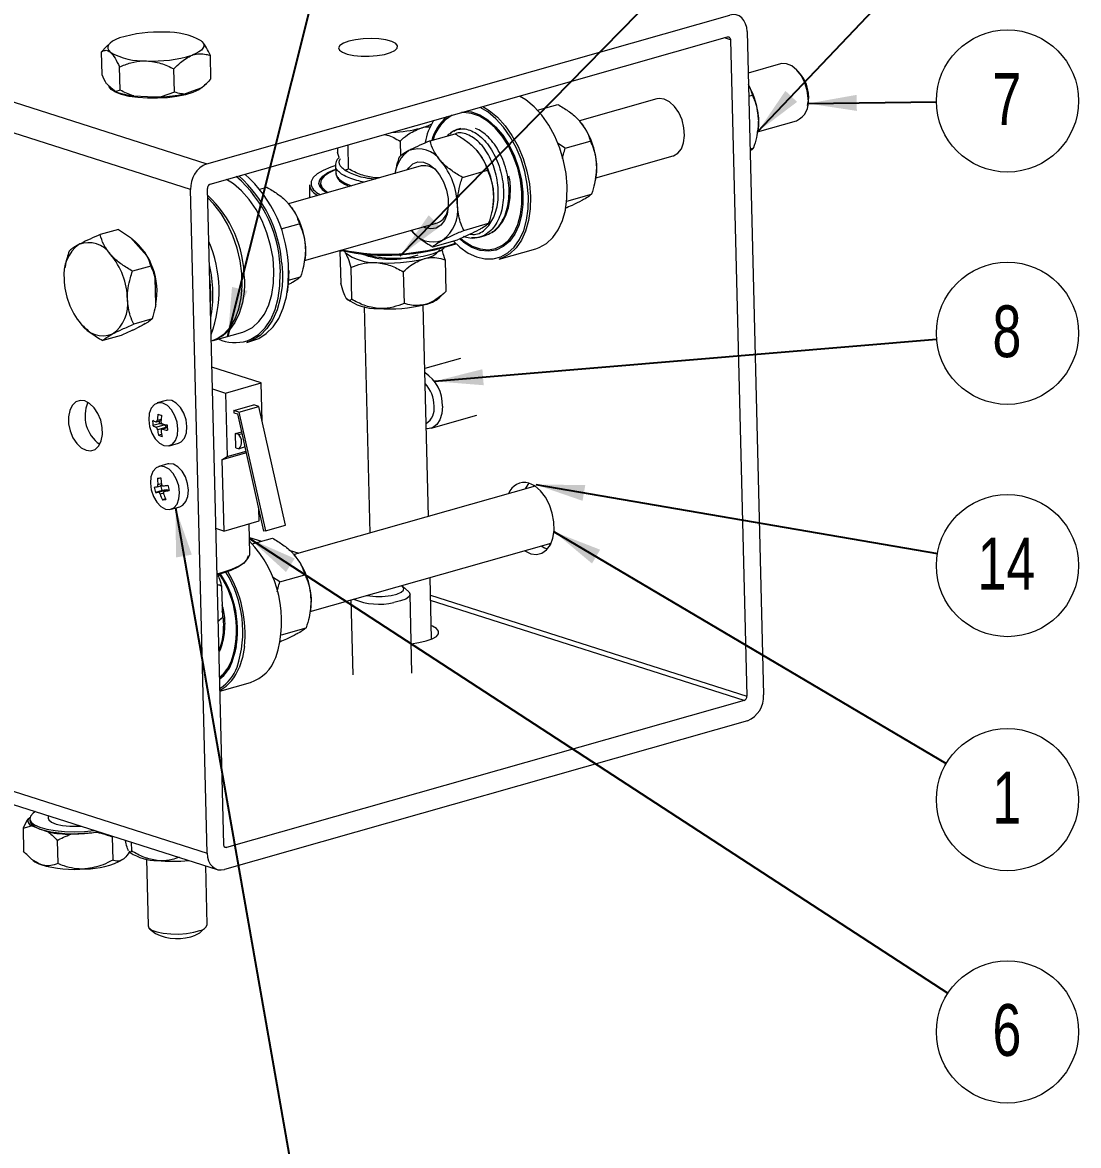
# Model space of a CAD drawing. Header units: millimetres. Extents: x 15 to 415, y 5 to 292.
# Drawn here: x 143 to 214.4, y 110.9 to 186.8 of the extents above; entities that cross this region are included whole.
import ezdxf

# ---------------------------------------------------------------- set-up
doc = ezdxf.new("R2010")
doc.units = ezdxf.units.MM
doc.styles.add('SLDTEXTSTYLE0', font='TXT', dxfattribs={"width": 0.75})
doc.dimstyles.new('SLDDIMSTYLE0', dxfattribs={"dimtxt": 0.18, "dimasz": 3.302, "dimexe": 0, "dimexo": 0.0625, "dimgap": 0, "dimtad": 0, "dimtih": 1, "dimtoh": 1, "dimdec": 0, "dimrnd": 1e-09, "dimzin": 0, "dimdsep": 46, "dimtxsty": 'Standard', "dimsah": 1, "dimcen": 0.09, "dimadec": 0, "dimazin": 0, "dimtfac": 3.302, "dimtdec": 0, "dimtofl": 0, "dimtmove": 0, "dimatfit": 3, "dimfxl": 1, "dimfrac": 2, "dimtolj": 1, "dimtzin": 0, "dimarcsym": 0})

# ---------------------------------------------------------------- blocks, each defined once
blk = doc.blocks.new('SW_NOTE_8')
at = {"color": 0, "linetype": 'Continuous', "lineweight": 0}
blk.add_circle((4.806, 0.061), 4.806, dxfattribs=at)
at = {"color": 0, "linetype": 'Continuous', "lineweight": 0, "insert": (4.77, 1.945), "char_height": 3.5, "attachment_point": 2, "style": 'SLDTEXTSTYLE0'}
blk.add_mtext('7', dxfattribs=at)
blk = doc.blocks.new('SW_NOTE_9')
at = {"color": 0, "linetype": 'Continuous', "lineweight": 0}
blk.add_circle((4.789, 0.401), 4.806, dxfattribs=at)
at = {"color": 0, "linetype": 'Continuous', "lineweight": 0, "insert": (4.754, 2.285), "char_height": 3.5, "attachment_point": 2, "style": 'SLDTEXTSTYLE0'}
blk.add_mtext('8', dxfattribs=at)
blk = doc.blocks.new('SW_NOTE_10')
at = {"color": 0, "linetype": 'Continuous', "lineweight": 0}
blk.add_circle((4.737, -0.813), 4.806, dxfattribs=at)
at = {"color": 0, "linetype": 'Continuous', "lineweight": 0, "insert": (4.666, 1.07), "char_height": 3.5, "attachment_point": 2, "style": 'SLDTEXTSTYLE0'}
blk.add_mtext('14', dxfattribs=at)
blk = doc.blocks.new('SW_NOTE_11')
at = {"color": 0, "linetype": 'Continuous', "lineweight": 0}
blk.add_circle((4.138, -2.444), 4.806, dxfattribs=at)
at = {"color": 0, "linetype": 'Continuous', "lineweight": 0, "insert": (4.103, -0.561), "char_height": 3.5, "attachment_point": 2, "style": 'SLDTEXTSTYLE0'}
blk.add_mtext('1', dxfattribs=at)
blk = doc.blocks.new('SW_NOTE_12')
at = {"color": 0, "linetype": 'Continuous', "lineweight": 0}
blk.add_circle((4.028, -2.621), 4.806, dxfattribs=at)
at = {"color": 0, "linetype": 'Continuous', "lineweight": 0, "insert": (3.993, -0.738), "char_height": 3.5, "attachment_point": 2, "style": 'SLDTEXTSTYLE0'}
blk.add_mtext('6', dxfattribs=at)

msp = doc.modelspace()

# ---------------------------------------------------------------- linework, layer by layer
at = {"color": 7, "linetype": 'Continuous', "lineweight": 15}
for p, q in [((112.705, 190.858), (155.498, 177.215)), ((154.406, 175.463), (111.612, 189.106)), ((155.498, 177.215), (190.858, 187.264)), ((192.022, 186.154), (193.139, 141.313)), ((148.955, 185.359), (148.688, 185.105)), ((155.722, 175.837), (190.705, 185.78)), ((190.899, 185.595), (192.004, 141.231)), ((148.703, 185.109), (148.379, 184.785)), ((148.418, 183.216), (148.379, 184.785)), ((155.781, 182.952), (155.742, 184.521)), ((149.634, 182.183), (149.595, 183.752)), ((194.279, 183.967), (192.092, 183.345)), ((153.316, 182.051), (153.277, 183.62)), ((195.626, 183.276), (195.45, 183.477)), ((148.731, 182.604), (149.035, 182.346)), ((149.035, 182.346), (149.339, 182.088)), ((154.558, 182.148), (155.173, 182.373)), ((155.328, 182.495), (155.472, 182.632)), ((149.634, 182.183), (149.339, 182.088)), ((150.564, 181.797), (151.484, 181.764)), ((151.484, 181.764), (152.404, 181.731)), ((153.316, 182.051), (152.404, 181.731)), ((153.942, 181.923), (154.558, 182.148)), ((185.928, 181.594), (180.692, 180.106)), ((192.13, 181.79), (192.367, 181.857)), ((196.18, 181.793), (196.155, 181.416)), ((177.854, 180.825), (179.236, 181.218)), ((196.111, 181.152), (196.155, 181.416)), ((192.733, 179.369), (195.372, 180.119)), ((170.589, 178.761), (172.277, 179.241)), ((171.822, 179.168), (171.774, 179.097)), ((172.428, 179.524), (172.207, 179.395)), ((172.674, 179.594), (172.425, 179.523)), ((192.727, 179.336), (192.739, 179.408)), ((165.021, 178.48), (165.06, 176.879)), ((168.558, 178.74), (168.584, 177.726)), ((179.732, 178.266), (179.215, 178.596)), ((179.732, 178.266), (181.421, 178.746)), ((164.324, 178.282), (164.332, 177.963)), ((164.435, 177.624), (164.332, 177.963)), ((181.786, 176.258), (187.022, 177.746)), ((192.22, 178.209), (192.456, 178.277)), ((169.998, 177.066), (161.019, 174.514)), ((164.197, 177.103), (164.209, 176.621)), ((164.214, 177.1), (164.211, 177.134)), ((164.209, 176.623), (164.234, 176.536)), ((164.226, 176.624), (164.229, 176.594)), ((167.153, 176.24), (166.848, 176.259)), ((168.223, 176.594), (168.217, 176.56)), ((172.773, 176.288), (174.462, 176.768)), ((181.781, 176.224), (181.793, 176.297)), ((155.523, 130.622), (154.406, 175.463)), ((156.645, 131.182), (155.54, 175.545)), ((159.08, 175.49), (159.563, 175.627)), ((162.429, 175.777), (162.451, 174.921)), ((163.177, 175.891), (163.179, 175.796)), ((179.833, 174.689), (181.51, 175.166)), ((174.822, 174.247), (174.834, 174.32)), ((160.523, 172.807), (161.747, 173.155)), ((162.113, 170.667), (171.091, 173.219)), ((172.862, 172.708), (174.551, 173.188)), ((149.52, 172.773), (148.283, 172.421)), ((149.52, 172.773), (150.345, 172.233)), ((173.94, 172.261), (174.32, 172.369)), ((150.89, 171.616), (150.345, 172.233)), ((151.436, 170.998), (150.89, 171.616)), ((170.767, 171.6), (172.456, 172.08)), ((164.597, 171.373), (164.481, 171.263)), ((164.499, 171.279), (164.552, 169.138)), ((164.809, 171.298), (164.851, 171.217)), ((166.047, 171.118), (166.054, 171.071)), ((174.984, 171.466), (175.059, 171.487)), ((175.264, 170.766), (177.747, 171.472)), ((145.917, 170.254), (145.904, 170.181)), ((151.704, 170.3), (150.467, 169.949)), ((162.108, 170.633), (162.12, 170.706)), ((165.227, 170.195), (165.28, 168.054)), ((171.602, 170.717), (171.655, 168.576)), ((152.027, 168.589), (152.005, 169.484)), ((161.023, 169.343), (161.837, 169.574)), ((168.778, 169.915), (168.832, 167.773)), ((152.049, 167.695), (152.027, 168.589)), ((161.167, 169.128), (160.952, 169.023)), ((171.209, 168.15), (171.673, 168.592)), ((166.135, 167.562), (166.517, 152.247)), ((170.49, 153.376), (170.134, 167.662)), ((150.501, 165.968), (151.024, 166.245)), ((151.793, 166.72), (150.556, 166.368)), ((151.024, 166.245), (151.548, 166.522)), ((151.793, 166.72), (151.548, 166.522)), ((149.698, 165.612), (148.461, 165.26)), ((155.929, 165.271), (157.923, 165.837)), ((158.203, 165.137), (158.617, 165.255)), ((172.649, 164.058), (170.241, 163.374)), ((159.174, 162.398), (155.841, 163.461)), ((155.877, 161.998), (156.766, 161.714)), ((156.766, 161.714), (159.174, 162.398)), ((156.766, 161.714), (156.873, 157.421)), ((159.238, 159.814), (159.174, 162.398)), ((152.754, 161.212), (152.152, 161.041)), ((157.326, 160.528), (158.68, 160.913)), ((157.326, 160.528), (157.33, 160.385)), ((157.662, 160.421), (157.326, 160.528)), ((157.33, 160.385), (157.593, 160.301)), ((159.362, 152.384), (157.593, 160.301)), ((157.662, 160.421), (159.016, 160.806)), ((157.662, 160.421), (159.455, 152.397)), ((159.016, 160.806), (158.68, 160.913)), ((160.81, 152.782), (159.016, 160.806)), ((170.658, 159.334), (173.743, 160.21)), ((152.298, 159.64), (151.847, 159.512)), ((152.062, 159.409), (152.626, 159.57)), ((152.087, 159.765), (152.399, 159.854)), ((152.729, 159.395), (152.164, 159.235)), ((152.448, 158.919), (152.231, 158.858)), ((152.826, 159.371), (152.465, 159.268)), ((157.441, 158.975), (157.863, 159.095)), ((157.464, 158.021), (157.441, 158.975)), ((157.659, 158.906), (157.441, 158.975)), ((157.659, 158.906), (157.89, 158.972)), ((152.972, 158.155), (153.574, 158.326)), ((157.464, 158.021), (157.683, 157.952)), ((158.092, 158.068), (157.683, 157.952)), ((158.18, 157.674), (156.519, 157.203)), ((156.519, 157.203), (156.873, 157.421)), ((156.519, 157.203), (156.639, 152.385)), ((156.873, 157.421), (158.155, 157.785)), ((152.861, 156.918), (152.259, 156.747)), ((152.47, 155.12), (152.02, 154.992)), ((152.143, 155.378), (152.472, 155.472)), ((152.219, 155.012), (152.783, 155.173)), ((152.941, 155.158), (152.629, 155.07)), ((177.688, 155.422), (161.397, 150.792)), ((177.633, 155.459), (177.534, 155.378)), ((152.713, 154.557), (152.493, 154.494)), ((153.079, 153.862), (153.681, 154.033)), ((159.047, 153.069), (159.026, 153.887)), ((156.639, 152.385), (159.047, 153.069)), ((158.404, 150.876), (158.354, 152.872)), ((159.455, 152.397), (160.81, 152.782)), ((156.639, 152.385), (156.113, 152.552)), ((158.556, 151.511), (159.941, 151.904)), ((159.455, 152.397), (159.362, 152.384)), ((162.491, 146.944), (178.782, 151.574)), ((178.628, 151.53), (178.754, 151.513)), ((158.401, 150.81), (158.404, 150.876)), ((160.437, 148.952), (159.933, 149.274)), ((160.437, 148.952), (162.126, 149.432)), ((170.696, 145.081), (170.593, 149.247)), ((156.501, 148.69), (156.554, 146.549)), ((169.131, 148.3), (168.743, 148.635)), ((169.369, 142.773), (169.236, 148.116)), ((165.245, 147.727), (165.37, 142.674)), ((156.269, 146.277), (156.572, 146.565)), ((162.486, 146.911), (162.498, 146.983)), ((160.538, 145.375), (162.215, 145.852)), ((156.386, 141.57), (158.452, 142.158)), ((119.469, 141.222), (156.195, 129.514)), ((191.822, 140.939), (156.839, 130.996)), ((192.046, 139.561), (156.687, 129.512)), ((143.415, 132.928), (143.534, 133.019)), ((143.527, 132.946), (143.53, 132.82)), ((144.772, 133.156), (144.777, 132.977)), ((143.073, 132.307), (143.643, 132.452)), ((143.073, 132.307), (143.112, 130.738)), ((144.22, 132.245), (143.643, 132.452)), ((144.797, 132.037), (144.22, 132.245)), ((145.384, 131.476), (145.424, 129.907)), ((147.233, 131.95), (146.305, 131.889)), ((148.161, 132.01), (147.233, 131.95)), ((148.161, 132.01), (148.296, 132.032)), ((149.099, 131.717), (149.138, 130.148)), ((150.389, 131.365), (150.404, 130.768)), ((150.204, 130.778), (150.174, 130.839)), ((150.243, 130.721), (150.318, 130.657)), ((143.564, 130.288), (143.761, 130.118)), ((151.416, 130.223), (151.529, 125.693)), ((155.527, 125.792), (155.429, 129.758)), ((151.634, 125.508), (152.022, 125.173)), ((155.06, 125.249), (155.432, 125.603))]:
    msp.add_line(p, q, dxfattribs=at)
at = {"color": 8, "linetype": 'Continuous', "lineweight": 15}
for p, q in [((190.899, 185.595), (190.501, 185.722)), ((158.047, 169.407), (158.046, 169.016)), ((152.148, 159.879), (152.408, 159.953)), ((152.826, 159.359), (152.506, 159.268)), ((152.195, 155.536), (152.424, 155.601)), ((152.57, 154.943), (152.345, 154.879)), ((152.941, 155.158), (152.637, 155.071)), ((158.377, 151.951), (159.192, 151.692)), ((161.076, 151.091), (161.724, 150.884)), ((170.623, 148.047), (192.004, 141.231)), ((191.822, 140.939), (170.631, 147.695)), ((120.951, 141.644), (155.523, 130.622)), ((156.69, 131.044), (156.839, 130.996))]:
    msp.add_line(p, q, dxfattribs=at)
at = {"color": 7, "linetype": 'Continuous', "lineweight": 15, "flags": 128}
for points in [[(192.022, 186.154), (191.993, 186.427), (191.922, 186.677), (191.812, 186.895), (191.666, 187.072), (191.491, 187.201), (191.292, 187.278), (191.078, 187.299), (190.858, 187.264)], [(149.6, 185.715), (149.342, 185.608), (149.13, 185.493), (148.969, 185.372), (148.86, 185.247), (148.806, 185.12), (148.807, 184.993), (148.864, 184.868), (148.975, 184.748)], [(155.122, 185.517), (155.233, 185.397), (155.29, 185.273), (155.291, 185.146), (155.237, 185.018), (155.128, 184.893), (154.967, 184.772), (154.755, 184.657), (154.498, 184.55)], [(165.089, 185.499), (164.732, 185.368), (164.499, 185.215), (164.408, 185.053), (164.464, 184.892), (164.665, 184.746), (164.995, 184.624), (165.429, 184.535), (165.936, 184.487), (166.478, 184.483), (167.014, 184.524), (167.506, 184.605), (167.915, 184.721), (168.213, 184.864), (168.377, 185.023), (168.395, 185.186), (168.265, 185.341), (167.997, 185.477), (167.611, 185.583), (167.136, 185.652), (166.607, 185.678), (166.063, 185.66), (165.544, 185.599), (165.089, 185.499)], [(190.705, 185.78), (190.742, 185.786), (190.778, 185.782), (190.811, 185.769), (190.84, 185.748), (190.864, 185.718), (190.883, 185.682), (190.894, 185.64), (190.899, 185.595)], [(196.142, 181.623), (196.081, 182.154), (195.926, 182.676), (195.69, 183.151), (195.389, 183.544), (195.047, 183.826), (194.688, 183.976), (194.34, 183.982), (194.279, 183.967)], [(155.26, 182.436), (155.217, 182.39), (154.951, 182.197), (154.561, 182.022), (154.063, 181.872), (153.481, 181.755), (152.838, 181.674), (152.164, 181.635), (151.487, 181.637), (150.838, 181.682), (150.244, 181.767), (149.732, 181.889), (149.324, 182.042), (149.038, 182.22), (148.886, 182.414), (148.865, 182.49)], [(177.747, 171.472), (177.967, 171.547), (178.456, 171.822), (178.888, 172.225), (179.251, 172.746), (179.536, 173.37), (179.736, 174.083), (179.845, 174.865), (179.862, 175.696), (179.784, 176.554), (179.615, 177.418), (179.358, 178.265), (179.021, 179.073), (178.612, 179.821), (178.141, 180.49), (177.622, 181.062), (177.066, 181.523), (176.644, 181.784)], [(186.427, 181.578), (186.074, 181.62), (185.928, 181.594)], [(187.022, 177.746), (187.043, 177.752), (187.343, 177.925), (187.578, 178.227), (187.731, 178.635), (187.792, 179.121), (187.754, 179.647), (187.622, 180.175), (187.405, 180.665), (187.118, 181.082), (186.784, 181.394), (186.427, 181.578)], [(172.153, 171.994), (172.601, 171.572), (173.159, 171.179), (173.73, 170.911), (174.3, 170.776), (174.854, 170.778), (175.378, 170.915), (175.858, 171.185), (176.282, 171.581), (176.638, 172.092), (176.918, 172.705), (177.114, 173.405), (177.222, 174.172), (177.238, 174.988), (177.162, 175.831), (176.996, 176.679), (176.744, 177.511), (176.413, 178.304), (176.011, 179.038), (175.549, 179.695), (175.039, 180.257), (174.493, 180.71), (173.967, 181.022)], [(173.062, 180.765), (173.388, 180.713), (173.945, 180.511), (174.494, 180.173), (175.019, 179.71), (175.503, 179.134), (175.931, 178.465), (176.292, 177.722), (176.573, 176.928), (176.767, 176.106), (176.867, 175.282), (176.87, 174.481), (176.776, 173.728), (176.589, 173.044), (176.313, 172.452), (175.958, 171.968), (175.533, 171.608), (175.052, 171.382), (174.53, 171.298), (173.982, 171.357), (173.425, 171.559), (172.876, 171.897), (172.618, 172.106)], [(172.68, 172.153), (172.893, 171.982), (173.431, 171.651), (173.976, 171.454), (174.513, 171.395), (175.024, 171.478), (175.495, 171.699), (175.911, 172.052), (176.259, 172.526), (176.529, 173.106), (176.713, 173.775), (176.804, 174.514), (176.801, 175.298), (176.703, 176.105), (176.514, 176.909), (176.238, 177.687), (175.885, 178.415), (175.465, 179.071), (174.991, 179.634), (174.478, 180.088), (173.94, 180.419), (173.394, 180.616), (172.858, 180.675), (172.711, 180.666)], [(174.162, 181.078), (174.583, 180.818), (175.139, 180.357), (175.659, 179.784), (176.129, 179.115), (176.538, 178.367), (176.876, 177.559), (177.132, 176.712), (177.301, 175.848), (177.379, 174.99), (177.363, 174.159), (177.253, 173.377), (177.053, 172.665), (176.768, 172.04), (176.405, 171.52), (175.973, 171.117), (175.484, 170.842), (175.264, 170.766)], [(192.79, 180.174), (192.782, 179.776), (192.739, 179.408)], [(164.158, 177.079), (163.875, 176.984), (163.355, 176.764), (162.953, 176.525), (162.68, 176.272), (162.543, 176.013), (162.545, 175.756)], [(169.042, 176.795), (169.146, 176.947), (169.433, 177.207), (169.774, 177.333), (170.149, 177.317), (170.532, 177.16), (170.902, 176.872), (171.233, 176.471), (171.506, 175.982), (171.703, 175.436), (171.812, 174.867), (171.825, 174.311), (171.743, 173.803), (171.571, 173.374), (171.318, 173.053), (171.002, 172.858), (170.641, 172.802), (170.259, 172.89), (170.136, 172.947)], [(181.844, 177.063), (181.835, 176.665), (181.793, 176.297)], [(160.04, 169.974), (159.973, 170.83), (159.813, 171.695), (159.565, 172.544), (159.236, 173.357), (158.834, 174.113), (158.369, 174.791), (157.854, 175.374), (157.301, 175.847), (156.821, 176.149)], [(163.61, 175.251), (163.396, 175.389), (163.165, 175.627), (163.077, 175.876), (163.137, 176.129), (163.343, 176.379), (163.688, 176.617), (164.151, 176.833)], [(164.17, 176.793), (163.775, 176.605), (163.438, 176.371), (163.236, 176.127), (163.177, 175.879), (163.263, 175.635), (163.49, 175.402), (163.688, 175.273)], [(155.779, 165.228), (156.199, 165.397), (156.667, 165.724), (157.072, 166.175), (157.406, 166.738), (157.658, 167.4), (157.822, 168.142), (157.895, 168.946), (157.874, 169.79), (157.76, 170.653), (157.555, 171.513), (157.266, 172.347), (156.899, 173.134), (156.464, 173.853), (155.973, 174.486), (155.556, 174.911)], [(174.885, 175.086), (174.876, 174.687), (174.834, 174.32)], [(162.17, 171.472), (162.162, 171.073), (162.12, 170.706)], [(157.923, 165.837), (158.09, 165.892), (158.584, 166.154), (159.022, 166.544), (159.393, 167.053), (159.686, 167.667), (159.896, 168.371), (160.015, 169.147), (160.04, 169.974)], [(160.61, 169.422), (160.584, 168.943), (160.463, 168.1), (160.248, 167.328), (159.946, 166.646), (159.563, 166.069), (159.107, 165.612), (158.591, 165.284), (158.203, 165.137)], [(158.617, 165.255), (159.005, 165.402), (159.521, 165.729), (159.976, 166.187), (160.36, 166.763), (160.662, 167.445), (160.876, 168.217), (160.998, 169.06), (161.023, 169.955)], [(161.033, 169.997), (161.008, 169.117), (160.931, 168.515)], [(158.046, 169.016), (158.021, 168.58), (157.902, 167.805), (157.693, 167.101), (157.399, 166.486), (157.028, 165.977), (156.59, 165.587), (156.096, 165.326), (155.929, 165.271)], [(151.326, 166.405), (151.124, 166.273), (150.876, 166.174)], [(147.25, 161.181), (146.927, 161.217), (146.634, 161.114), (146.394, 160.882), (146.227, 160.539), (146.146, 160.112), (146.157, 159.637), (146.261, 159.152), (146.448, 158.695), (146.704, 158.305), (147.007, 158.013), (147.333, 157.842), (147.656, 157.806), (147.95, 157.908), (148.19, 158.14), (148.357, 158.483), (148.438, 158.91), (148.426, 159.385), (148.323, 159.871), (148.135, 160.327), (147.88, 160.717), (147.577, 161.01), (147.25, 161.181)], [(151.574, 159.913), (151.634, 159.455), (151.784, 159.011), (152.01, 158.625), (152.291, 158.334), (152.597, 158.167), (152.901, 158.139), (153.171, 158.255), (153.382, 158.502), (153.512, 158.856), (153.549, 159.283), (153.49, 159.741), (153.34, 160.184), (153.113, 160.57), (152.833, 160.861), (152.526, 161.029), (152.223, 161.056), (151.952, 160.941), (151.742, 160.694), (151.612, 160.339), (151.574, 159.913)], [(153.574, 158.326), (153.773, 158.426), (153.984, 158.673), (154.114, 159.027), (154.151, 159.454), (154.092, 159.912), (153.942, 160.355), (153.715, 160.741), (153.435, 161.033), (153.128, 161.2), (152.825, 161.227), (152.754, 161.212)], [(171.428, 160.838), (171.392, 160.339), (171.261, 159.907), (171.045, 159.577), (170.759, 159.37), (170.426, 159.304), (170.342, 159.31)], [(151.738, 155.173), (151.886, 154.728), (152.111, 154.34), (152.39, 154.046), (152.697, 153.876), (153.001, 153.845), (153.272, 153.957), (153.484, 154.201), (153.617, 154.553), (153.657, 154.979), (153.6, 155.436), (153.451, 155.881), (153.227, 156.269), (152.947, 156.562), (152.641, 156.733), (152.337, 156.764), (152.065, 156.652), (151.853, 156.408), (151.721, 156.056), (151.681, 155.63), (151.738, 155.173)], [(153.681, 154.033), (153.874, 154.128), (154.086, 154.372), (154.219, 154.724), (154.258, 155.15), (154.201, 155.607), (154.053, 156.052), (153.828, 156.44), (153.549, 156.734), (153.243, 156.904), (152.939, 156.935), (152.861, 156.918)], [(176.984, 151.063), (177, 151.052), (177.395, 150.857), (177.788, 150.801), (178.154, 150.887), (178.472, 151.109), (178.724, 151.456), (178.896, 151.906), (178.977, 152.434), (178.963, 153.009), (178.854, 153.598), (178.657, 154.165), (178.383, 154.68), (178.048, 155.11), (177.672, 155.433), (177.277, 155.628), (177.277, 155.628)], [(177.267, 155.631), (177.193, 155.538), (177.019, 155.231)], [(178.112, 151.384), (178.325, 151.259), (178.533, 151.175)], [(156.189, 149.495), (156.582, 149.601), (157.191, 149.806), (157.688, 150.036), (158.061, 150.285), (158.301, 150.545), (158.401, 150.81)], [(158.303, 150.713), (158.205, 150.453), (157.97, 150.198), (157.603, 149.954), (157.115, 149.728), (156.518, 149.526), (156.19, 149.437)], [(167.957, 148.039), (168.344, 148.131), (168.632, 148.251), (168.795, 148.389), (168.819, 148.532), (168.701, 148.667), (168.655, 148.696)], [(169.131, 148.3), (169.164, 148.269), (169.236, 148.109), (169.16, 147.946), (168.941, 147.792), (168.595, 147.659), (168.149, 147.555)], [(162.548, 147.749), (162.54, 147.351), (162.498, 146.983)], [(169.319, 144.771), (169.834, 144.842), (170.332, 144.955), (170.734, 145.098), (171.017, 145.263), (171.165, 145.441), (171.169, 145.621), (171.028, 145.793), (170.751, 145.947), (170.674, 145.977)], [(157.239, 143.634), (157.448, 144.279), (157.513, 144.593)], [(143.922, 133.427), (143.763, 133.322), (143.576, 133.123), (143.529, 132.919), (143.624, 132.72), (143.857, 132.535), (144.217, 132.371), (144.689, 132.236), (145.252, 132.135), (145.882, 132.073), (146.551, 132.053), (147.23, 132.076), (147.889, 132.14), (147.937, 132.147)], [(144.777, 132.977), (144.82, 132.859), (145.004, 132.71), (145.32, 132.585), (145.743, 132.492), (146.243, 132.439), (146.783, 132.43), (147.018, 132.44)], [(143.53, 132.82), (143.53, 132.818), (143.562, 132.692), (143.649, 132.57), (143.789, 132.453), (143.981, 132.344), (144.22, 132.245)], [(155.523, 130.622), (155.551, 130.349), (155.622, 130.099), (155.733, 129.881), (155.878, 129.704), (156.054, 129.575), (156.252, 129.498), (156.466, 129.477), (156.687, 129.512)], [(156.839, 130.996), (156.802, 130.991), (156.767, 130.994), (156.734, 131.007), (156.704, 131.029), (156.68, 131.058), (156.662, 131.094), (156.65, 131.136), (156.645, 131.182)], [(151.529, 125.693), (151.586, 125.557), (151.785, 125.41), (152.114, 125.288), (152.548, 125.199), (153.055, 125.151), (153.597, 125.147), (154.133, 125.187), (154.625, 125.268), (155.035, 125.384)], [(155.06, 125.249), (155, 125.2), (154.743, 125.074)]]:
    msp.add_lwpolyline(points, dxfattribs=at)
at = {"color": 8, "linetype": 'Continuous', "lineweight": 15, "flags": 128}
for points in [[(160.572, 170.463), (160.609, 169.837), (160.61, 169.422)], [(158.227, 165.252), (158.482, 165.357), (158.99, 165.679), (159.438, 166.129), (159.815, 166.696), (160.113, 167.368), (160.324, 168.127), (160.443, 168.957), (160.468, 169.837)], [(158.041, 144.573), (157.904, 143.829), (157.677, 143.143)]]:
    msp.add_lwpolyline(points, dxfattribs=at)
at = {"color": 7, "linetype": 'Continuous', "lineweight": 15}
for centre, radius, start, end in [((152.201, 177.395), 8.717, 86.89714, 107.36558), ((152.872, 181.497), 4.607, 60.76468, 92.47807), ((151.225, 188.768), 4.607, 240.76468, 272.47807), ((151.896, 192.87), 8.717, 266.89714, 287.36558), ((193.791, 181.746), 2.39, 1.12654, 39.81527), ((154.584, 183.283), 1.083, 302.93658, 313.34069), ((187.732, 180.027), 5.06, 1.66599, 30.06763), ((151.136, 186.924), 5.159, 249.60912, 263.63363), ((151.979, 191.366), 9.644, 272.5222, 281.74053), ((194.77, 181.377), 1.394, 295.60127, 10.1796), ((169.165, 182.659), 3.14, 284.62952, 299.26407), ((174.615, 177.818), 4.441, 148.64323, 169.15888), ((173.676, 178.011), 3.072, 129.35602, 165.23224), ((173.457, 178.092), 2.763, 119.94517, 164.75368), ((176.954, 176.953), 4.891, 1.28768, 39.88597), ((167.753, 187.97), 8.636, 271.92855, 284.79376), ((170.422, 176.263), 2.227, 124.44289, 173.34361), ((169.807, 176.421), 1.797, 33.65516, 110.97976), ((169.995, 174.976), 4.891, 1.28768, 39.88597), ((156.177, 175.575), 1.775, 112.4815, 183.6041), ((170.196, 175.918), 1.165, 38.49497, 99.81421), ((167.55, 174.281), 4.891, 1.28768, 39.88597), ((151.819, 169.839), 8.775, 4.08239, 48.27362), ((152.259, 169.947), 8.764, 0.05076, 48.43962), ((155.835, 175.564), 0.296, 112.4815, 183.6041), ((163.379, 175.964), 0.967, 191.15565, 246.65317), ((163.737, 175.832), 0.559, 183.74908, 230.66289), ((157.281, 171.362), 4.891, 1.28768, 39.88597), ((170.644, 174.308), 1.177, 292.33379, 352.28404), ((169.966, 174.062), 2.496, 306.11522, 7.55817), ((170.793, 173.725), 1.797, 213.65516, 290.97976), ((148.328, 169.744), 2.496, 126.11522, 187.55817), ((147.5, 170.081), 1.797, 33.65516, 110.97976), ((147.582, 168.593), 4.554, 349.21248, 50.87774), ((148.032, 168.623), 8.293, 339.22461, 23.62935), ((167.625, 185.671), 14.645, 258.10018, 288.7786), ((167.619, 186.195), 15.102, 258.66227, 288.07828), ((145.244, 167.941), 4.891, 1.28768, 39.88597), ((146.829, 168.404), 5.287, 11.78672, 29.38693), ((166.848, 173.785), 3.253, 232.1254, 272.50952), ((167.963, 176.369), 5.614, 248.84224, 288.94493), ((169.933, 172.479), 1.701, 278.28905, 320.66234), ((147.402, 168.356), 8.509, 349.1595, 13.69446), ((167.811, 180.116), 9.617, 265.10542, 284.24766), ((150.743, 169.525), 4.891, 181.28768, 219.88597), ((147.228, 168.306), 8.541, 355.16298, 7.69098), ((147.659, 167.723), 2.496, 306.11522, 7.55817), ((166.925, 170.684), 3.253, 232.1254, 272.50952), ((169.767, 169.944), 2.302, 282.24999, 308.79364), ((167.888, 177.016), 9.617, 265.10542, 284.24766), ((148.487, 167.385), 1.797, 213.65516, 290.97976), ((157.4, 167.82), 2.698, 245.31749, 287.84665), ((168.84, 160.915), 2.589, 358.2831, 57.05515), ((168.494, 160.794), 2.37, 1.02438, 41.61773), ((149.603, 160.168), 2.34, 156.77928, 234.95184), ((156.095, 159.63), 3.955, 170.41186, 176.39137), ((153.296, 163.313), 3.218, 250.01026, 254.62467), ((156.342, 159.551), 3.955, 170.41186, 176.39137), ((169.707, 160.654), 1.171, 302.33941, 8.95422), ((155.344, 159.778), 3.507, 178.50207, 184.35189), ((152.736, 161.465), 1.83, 240.64728, 248.09575), ((152.745, 161.108), 1.83, 240.64728, 248.09575), ((148.732, 159.732), 3.567, 358.52716, 1.49448), ((151.38, 154.546), 5.176, 76.06631, 79.78853), ((153.744, 164.65), 5.176, 256.06631, 259.78853), ((156.332, 159.464), 3.507, 178.50207, 184.35189), ((155.313, 159.6), 3.17, 186.60646, 193.5365), ((153.331, 161.882), 3.218, 250.01026, 254.62467), ((155.56, 159.521), 3.17, 186.60646, 193.5365), ((153.753, 164.292), 5.176, 256.06631, 259.78853), ((157.135, 158.415), 0.718, 319.74453, 43.10943), ((150.773, 166.61), 10.747, 277.42319, 278.67616), ((156.003, 156.057), 3.843, 181.54086, 187.79031), ((156.236, 156.09), 3.843, 181.54086, 187.79031), ((176.969, 154.523), 1.147, 74.45096, 160.23197), ((151.552, 160.191), 4.849, 274.54888, 276.9094), ((155.599, 155.998), 3.717, 189.92993, 195.69933), ((151.635, 159.826), 4.849, 274.54888, 276.9094), ((155.841, 156.007), 3.673, 197.86797, 204.30855), ((148.808, 154.479), 3.717, 9.92993, 15.69933), ((155.852, 135.888), 19.527, 99.04337, 99.97506), ((149.485, 174.721), 19.527, 279.04337, 279.97506), ((156.074, 156.039), 3.673, 197.86797, 204.30855), ((149.568, 174.356), 19.527, 279.04337, 279.97506), ((156.529, 156.13), 3.717, 189.92993, 195.69933), ((151.105, 165.151), 10.747, 277.42319, 278.67616), ((152.79, 146.303), 7.768, 341.57955, 43.93761), ((157.659, 147.639), 4.891, 1.28768, 39.88597), ((149.741, 145.411), 8.342, 354.2366, 30.58896), ((150.785, 145.729), 6.72, 341.64213, 34.04525), ((150.712, 145.707), 6.859, 341.64069, 33.5662), ((167.122, 152.85), 4.882, 260.57112, 279.84452), ((167.138, 152.045), 4.602, 248.05725, 282.68576), ((154.647, 144.584), 2.698, 309.50625, 338.8946), ((154.753, 144.587), 2.662, 307.23404, 339.02489), ((154.669, 144.529), 2.736, 308.34878, 338.96127), ((157.584, 144.742), 2.726, 288.56382, 340.87169), ((191.709, 141.212), 0.296, 292.4815, 3.6041), ((191.367, 141.201), 1.775, 292.4815, 3.6041), ((143.832, 132.835), 0.427, 167.34638, 243.68335), ((146.504, 140.042), 8.125, 253.67304, 275.14863), ((146.425, 140.891), 9.002, 259.58382, 269.23785), ((146.64, 141.449), 9.518, 273.57111, 279.46934), ((152.151, 133.471), 3.358, 236.92347, 269.95498), ((144.765, 131.383), 1.615, 231.53897, 252.50524), ((146.564, 137.64), 8.125, 253.67304, 275.14863), ((147.287, 134.891), 5.343, 270.06806, 298.69758), ((153.163, 140.522), 10.459, 264.432, 276.14912), ((154.977, 125.955), 0.574, 275.78461, 343.55815), ((153.501, 128.348), 3.502, 245.02975, 290.78578)]:
    msp.add_arc(centre, radius, start, end, dxfattribs=at)
at = {"color": 8, "linetype": 'Continuous', "lineweight": 15}
for centre, radius, start, end in [((151.884, 169.84), 8.585, 359.9775, 49.2129), ((163.577, 176.171), 1.113, 201.90085, 249.34894), ((150.168, 169.336), 7.879, 0.51739, 46.90296), ((150.284, 145.587), 7.646, 341.70979, 31.74256), ((154.957, 144.139), 2.896, 299.54336, 339.89588), ((154.828, 144.193), 2.896, 303.13197, 339.66935)]:
    msp.add_arc(centre, radius, start, end, dxfattribs=at)
at = {"color": 7, "linetype": 'Continuous', "lineweight": 15}
for points, knots in [([(155.742, 184.521), (155.656, 184.704), (155.481, 185.076), (155.268, 185.384), (155.148, 185.494), (155.122, 185.517)], [0, 0, 0, 0, 0.432383, 0.879551, 1, 1, 1, 1]), ([(148.379, 184.785), (148.459, 184.826), (148.623, 184.91), (148.83, 184.862), (148.95, 184.768), (148.975, 184.748)], [0, 0, 0, 0, 0.432383, 0.879551, 1, 1, 1, 1]), ([(148.975, 184.748), (149.083, 184.629), (149.296, 184.394), (149.496, 183.965), (149.595, 183.752)], [0, 0, 0, 0, 0.503997, 1, 1, 1, 1]), ([(153.277, 183.62), (153.419, 183.772), (153.8, 184.184), (154.228, 184.409), (154.498, 184.55)], [0, 0, 0, 0, 0.371084, 1, 1, 1, 1]), ([(154.498, 184.55), (154.518, 184.557), (154.688, 184.617), (155.015, 184.67), (155.41, 184.627), (155.648, 184.551), (155.742, 184.521)], [0, 0, 0, 0, 0.047104, 0.397299, 0.760114, 1, 1, 1, 1]), ([(149.595, 183.752), (149.844, 183.855), (150.352, 184.064), (150.984, 184.171), (151.347, 184.167), (151.424, 184.166)], [0, 0, 0, 0, 0.432383, 0.879551, 1, 1, 1, 1]), ([(151.424, 184.166), (151.749, 184.126), (152.393, 184.048), (152.984, 183.762), (153.277, 183.62)], [0, 0, 0, 0, 0.503997, 1, 1, 1, 1]), ([(148.731, 182.604), (148.727, 182.611), (148.62, 182.787), (148.517, 183.006), (148.418, 183.216)], [0, 0, 0, 0, 0.038997, 1, 1, 1, 1]), ([(155.781, 182.952), (155.69, 182.853), (155.494, 182.641), (155.285, 182.466), (155.173, 182.373)], [0, 0, 0, 0, 0.464966, 1, 1, 1, 1]), ([(192.112, 182.529), (192.112, 182.529), (192.264, 182.307), (192.315, 182.082), (192.367, 181.857)], [0, 0, 0, 0, 0.0024225, 1, 1, 1, 1]), ([(150.564, 181.797), (150.552, 181.801), (150.232, 181.899), (149.927, 182.044), (149.634, 182.183)], [0, 0, 0, 0, 0.038997, 1, 1, 1, 1]), ([(153.942, 181.923), (153.881, 181.927), (153.667, 181.942), (153.463, 182.005), (153.316, 182.051)], [0, 0, 0, 0, 0.282256, 1, 1, 1, 1]), ([(192.367, 181.857), (192.415, 181.751), (192.544, 181.464), (192.707, 180.95), (192.78, 180.478), (192.789, 180.211), (192.79, 180.174)], [0, 0, 0, 0, 0.211625, 0.570723, 0.940768, 1, 1, 1, 1]), ([(179.236, 181.218), (179.474, 181.074), (179.958, 180.781), (180.438, 180.383), (180.66, 180.141), (180.707, 180.09)], [0, 0, 0, 0, 0.432383, 0.879551, 1, 1, 1, 1]), ([(180.707, 180.09), (180.877, 179.866), (181.215, 179.422), (181.353, 178.97), (181.421, 178.746)], [0, 0, 0, 0, 0.503997, 1, 1, 1, 1]), ([(192.79, 180.174), (192.766, 179.773), (192.728, 179.134), (192.53, 178.509), (192.456, 178.277)], [0, 0, 0, 0, 0.627353, 1, 1, 1, 1]), ([(167.52, 179.19), (167.579, 179.178), (167.944, 179.102), (168.278, 178.905), (168.558, 178.74)], [0, 0, 0, 0, 0.16282, 1, 1, 1, 1]), ([(168.558, 178.74), (168.722, 178.887), (169.16, 179.282), (169.65, 179.49), (169.958, 179.62)], [0, 0, 0, 0, 0.372647, 1, 1, 1, 1]), ([(169.958, 179.62), (169.987, 179.628), (170.192, 179.683), (170.408, 179.722), (170.583, 179.697), (170.59, 179.696)], [0, 0, 0, 0, 0.137393, 0.967785, 1, 1, 1, 1]), ([(171.935, 179.236), (171.893, 179.223), (171.851, 179.21), (171.822, 179.169), (171.822, 179.168)], [0, 0, 0, 0, 0.976373, 1, 1, 1, 1]), ([(171.935, 179.236), (171.971, 179.272), (172.114, 179.416), (172.286, 179.508), (172.427, 179.524), (172.427, 179.524)], [0, 0, 0, 0, 0.2510744, 0.9999194, 1, 1, 1, 1]), ([(172.277, 179.241), (172.515, 179.096), (172.999, 178.803), (173.479, 178.405), (173.701, 178.163), (173.748, 178.112)], [0, 0, 0, 0, 0.432383, 0.879551, 1, 1, 1, 1]), ([(170.589, 178.761), (170.357, 178.66), (169.886, 178.454), (169.422, 178.234), (169.208, 178.123), (169.163, 178.099)], [0, 0, 0, 0, 0.432383, 0.879551, 1, 1, 1, 1]), ([(171.303, 177.417), (171.133, 177.641), (170.795, 178.085), (170.657, 178.537), (170.589, 178.761)], [0, 0, 0, 0, 0.503997, 1, 1, 1, 1]), ([(181.421, 178.746), (181.469, 178.64), (181.597, 178.353), (181.761, 177.839), (181.833, 177.367), (181.842, 177.1), (181.844, 177.063)], [0, 0, 0, 0, 0.211625, 0.570723, 0.940768, 1, 1, 1, 1]), ([(168.494, 177.653), (168.451, 177.521), (168.338, 177.169), (168.267, 176.809), (168.222, 176.583)], [0, 0, 0, 0, 0.374449, 1, 1, 1, 1]), ([(169.163, 178.099), (169.001, 178.008), (168.678, 177.827), (168.555, 177.71), (168.494, 177.653)], [0, 0, 0, 0, 0.503997, 1, 1, 1, 1]), ([(173.748, 178.112), (173.918, 177.888), (174.256, 177.444), (174.394, 176.992), (174.462, 176.768)], [0, 0, 0, 0, 0.503997, 1, 1, 1, 1]), ([(179.546, 177.578), (179.566, 177.676), (179.613, 177.908), (179.689, 178.135), (179.732, 178.266)], [0, 0, 0, 0, 0.419825, 1, 1, 1, 1]), ([(192.456, 178.277), (192.414, 178.23), (192.366, 178.178), (192.236, 178.098), (192.223, 178.09)], [0, 0, 0, 0, 0.893695, 1, 1, 1, 1]), ([(164.435, 177.624), (164.38, 177.566), (164.219, 177.394), (164.206, 177.216), (164.197, 177.099)], [0, 0, 0, 0, 0.341976, 1, 1, 1, 1]), ([(165.06, 176.879), (165.014, 176.828), (164.96, 176.768), (164.899, 176.805), (164.89, 176.81)], [0, 0, 0, 0, 0.858057, 1, 1, 1, 1]), ([(166.848, 176.259), (166.535, 176.312), (165.914, 176.416), (165.343, 176.725), (165.06, 176.879)], [0, 0, 0, 0, 0.503997, 1, 1, 1, 1]), ([(172.773, 176.288), (172.535, 176.433), (172.051, 176.726), (171.572, 177.124), (171.35, 177.366), (171.303, 177.417)], [0, 0, 0, 0, 0.432383, 0.879551, 1, 1, 1, 1]), ([(181.844, 177.063), (181.82, 176.662), (181.782, 176.023), (181.584, 175.398), (181.51, 175.166)], [0, 0, 0, 0, 0.627353, 1, 1, 1, 1]), ([(164.265, 176.427), (164.276, 176.381), (164.311, 176.228), (164.552, 175.954), (164.909, 175.779), (165.115, 175.679)], [0, 0, 0, 0, 0.156402, 0.51383, 1, 1, 1, 1]), ([(167.165, 176.261), (167.133, 176.256), (167.03, 176.241), (166.923, 176.252), (166.848, 176.259)], [0, 0, 0, 0, 0.301135, 1, 1, 1, 1]), ([(172.44, 174.391), (172.439, 174.428), (172.435, 174.688), (172.481, 175.194), (172.616, 175.794), (172.731, 176.157), (172.773, 176.288)], [0, 0, 0, 0, 0.059231, 0.41722, 0.788379, 1, 1, 1, 1]), ([(174.462, 176.768), (174.51, 176.662), (174.639, 176.376), (174.802, 175.862), (174.874, 175.389), (174.883, 175.122), (174.885, 175.086)], [0, 0, 0, 0, 0.211625, 0.570723, 0.940768, 1, 1, 1, 1]), ([(174.795, 172.6), (174.828, 172.615), (175.038, 172.71), (175.334, 173.047), (175.653, 173.547), (175.917, 174.243), (176.041, 175.143), (176.03, 175.946), (175.927, 176.336), (175.917, 176.374)], [0, 0, 0, 0, 0.0316391, 0.2026941, 0.3580735, 0.4986334, 0.7436191, 0.9748008, 1, 1, 1, 1]), ([(159.563, 175.627), (159.801, 175.483), (160.285, 175.19), (160.765, 174.792), (160.986, 174.55), (161.034, 174.498)], [0, 0, 0, 0, 0.432383, 0.879551, 1, 1, 1, 1]), ([(174.885, 175.086), (174.861, 174.684), (174.823, 174.045), (174.625, 173.421), (174.551, 173.188)], [0, 0, 0, 0, 0.627353, 1, 1, 1, 1]), ([(180.841, 174.719), (180.637, 174.616), (180.308, 174.449), (179.87, 174.258), (179.703, 174.185)], [0, 0, 0, 0, 0.618181, 1, 1, 1, 1]), ([(181.51, 175.166), (181.455, 175.115), (181.343, 175.012), (181.083, 174.85), (180.883, 174.742), (180.841, 174.719)], [0, 0, 0, 0, 0.432383, 0.879551, 1, 1, 1, 1]), ([(161.034, 174.498), (161.204, 174.275), (161.542, 173.831), (161.679, 173.379), (161.747, 173.155)], [0, 0, 0, 0, 0.503997, 1, 1, 1, 1]), ([(172.862, 172.708), (172.778, 172.896), (172.552, 173.399), (172.483, 174.009), (172.44, 174.391)], [0, 0, 0, 0, 0.372647, 1, 1, 1, 1]), ([(161.747, 173.155), (161.795, 173.049), (161.924, 172.762), (162.088, 172.248), (162.16, 171.776), (162.169, 171.509), (162.17, 171.472)], [0, 0, 0, 0, 0.211625, 0.570723, 0.940768, 1, 1, 1, 1]), ([(174.551, 173.188), (174.496, 173.137), (174.384, 173.034), (174.124, 172.872), (173.924, 172.764), (173.882, 172.741)], [0, 0, 0, 0, 0.432383, 0.879551, 1, 1, 1, 1]), ([(148.283, 172.421), (148.051, 172.32), (147.579, 172.115), (147.115, 171.894), (146.902, 171.783), (146.857, 171.76)], [0, 0, 0, 0, 0.432383, 0.879551, 1, 1, 1, 1]), ([(148.996, 171.077), (148.826, 171.301), (148.488, 171.745), (148.351, 172.197), (148.283, 172.421)], [0, 0, 0, 0, 0.503997, 1, 1, 1, 1]), ([(169.297, 172.729), (169.511, 172.517), (169.936, 172.098), (170.492, 171.765), (170.767, 171.6)], [0, 0, 0, 0, 0.503997, 1, 1, 1, 1]), ([(171.437, 172.046), (171.643, 172.15), (172.052, 172.356), (172.594, 172.591), (172.862, 172.708)], [0, 0, 0, 0, 0.503997, 1, 1, 1, 1]), ([(173.882, 172.741), (173.675, 172.638), (173.266, 172.432), (172.725, 172.197), (172.456, 172.08)], [0, 0, 0, 0, 0.503997, 1, 1, 1, 1]), ([(146.857, 171.76), (146.694, 171.668), (146.372, 171.487), (146.249, 171.371), (146.187, 171.313)], [0, 0, 0, 0, 0.503997, 1, 1, 1, 1]), ([(170.767, 171.6), (170.822, 171.651), (170.934, 171.754), (171.194, 171.916), (171.394, 172.024), (171.437, 172.046)], [0, 0, 0, 0, 0.432383, 0.879551, 1, 1, 1, 1]), ([(172.838, 172.312), (172.988, 172.264), (173.367, 172.144), (173.726, 172.217), (173.942, 172.261)], [0, 0, 0, 0, 0.396414, 1, 1, 1, 1]), ([(173.942, 172.261), (173.786, 172.22), (173.606, 172.173), (173.413, 172.205), (173.387, 172.209)], [0, 0, 0, 0, 0.86753, 1, 1, 1, 1]), ([(146.187, 171.313), (146.139, 171.164), (146.026, 170.811), (145.957, 170.449), (145.917, 170.24)], [0, 0, 0, 0, 0.423206, 1, 1, 1, 1]), ([(150.467, 169.949), (150.229, 170.093), (149.745, 170.386), (149.265, 170.784), (149.044, 171.026), (148.996, 171.077)], [0, 0, 0, 0, 0.432383, 0.879551, 1, 1, 1, 1]), ([(151.436, 170.998), (151.441, 170.989), (151.561, 170.756), (151.634, 170.524), (151.704, 170.3)], [0, 0, 0, 0, 0.038997, 1, 1, 1, 1]), ([(162.17, 171.472), (162.147, 171.071), (162.109, 170.431), (161.91, 169.807), (161.837, 169.574)], [0, 0, 0, 0, 0.627353, 1, 1, 1, 1]), ([(164.499, 171.279), (164.546, 171.317), (164.642, 171.394), (164.764, 171.337), (164.836, 171.238), (164.851, 171.217)], [0, 0, 0, 0, 0.432383, 0.879551, 1, 1, 1, 1]), ([(164.851, 171.217), (164.916, 171.094), (165.044, 170.85), (165.166, 170.412), (165.227, 170.195)], [0, 0, 0, 0, 0.503997, 1, 1, 1, 1]), ([(165.819, 171.165), (165.979, 171.114), (166.359, 170.993), (166.843, 170.937), (167.123, 170.905)], [0, 0, 0, 0, 0.421733, 1, 1, 1, 1]), ([(167.123, 170.905), (167.194, 170.893), (167.588, 170.832), (168.453, 170.807), (169.47, 170.854), (170.364, 171), (171.037, 171.208), (171.475, 171.403), (171.537, 171.527), (171.544, 171.541)], [0, 0, 0, 0, 0.041017, 0.227004, 0.453842, 0.603148, 0.777376, 0.976075, 1, 1, 1, 1]), ([(170.178, 170.795), (170.207, 170.803), (170.412, 170.859), (170.8, 170.894), (171.244, 170.83), (171.506, 170.747), (171.602, 170.717)], [0, 0, 0, 0, 0.059231, 0.41722, 0.788379, 1, 1, 1, 1]), ([(171.602, 170.717), (171.549, 170.911), (171.475, 171.187), (171.396, 171.365), (171.373, 171.418)], [0, 0, 0, 0, 0.704469, 1, 1, 1, 1]), ([(151.704, 170.3), (151.759, 170.18), (151.876, 169.922), (151.96, 169.636), (152.005, 169.484)], [0, 0, 0, 0, 0.464966, 1, 1, 1, 1]), ([(165.227, 170.195), (165.467, 170.288), (165.956, 170.477), (166.566, 170.558), (166.916, 170.539), (166.991, 170.535)], [0, 0, 0, 0, 0.432383, 0.879551, 1, 1, 1, 1]), ([(166.991, 170.535), (167.304, 170.482), (167.925, 170.378), (168.495, 170.068), (168.778, 169.915)], [0, 0, 0, 0, 0.503997, 1, 1, 1, 1]), ([(168.778, 169.915), (168.942, 170.062), (169.38, 170.457), (169.87, 170.665), (170.178, 170.795)], [0, 0, 0, 0, 0.372647, 1, 1, 1, 1]), ([(150.133, 168.051), (150.133, 168.08), (150.128, 168.328), (150.169, 168.816), (150.301, 169.424), (150.42, 169.799), (150.467, 169.949)], [0, 0, 0, 0, 0.047104, 0.397299, 0.760114, 1, 1, 1, 1]), ([(161.837, 169.574), (161.782, 169.524), (161.67, 169.42), (161.41, 169.258), (161.21, 169.151), (161.167, 169.128)], [0, 0, 0, 0, 0.432383, 0.879551, 1, 1, 1, 1]), ([(164.928, 168.116), (164.863, 168.239), (164.735, 168.483), (164.613, 168.921), (164.552, 169.138)], [0, 0, 0, 0, 0.503997, 1, 1, 1, 1]), ([(171.655, 168.576), (171.563, 168.492), (171.313, 168.267), (170.879, 167.952), (170.495, 167.766), (170.284, 167.703), (170.255, 167.695)], [0, 0, 0, 0, 0.211625, 0.570723, 0.940768, 1, 1, 1, 1]), ([(150.556, 166.368), (150.472, 166.555), (150.246, 167.059), (150.177, 167.668), (150.133, 168.051)], [0, 0, 0, 0, 0.371084, 1, 1, 1, 1]), ([(165.28, 168.054), (165.233, 168.016), (165.138, 167.939), (165.015, 167.996), (164.943, 168.095), (164.928, 168.116)], [0, 0, 0, 0, 0.432383, 0.879551, 1, 1, 1, 1]), ([(167.068, 167.434), (166.755, 167.486), (166.134, 167.591), (165.563, 167.9), (165.28, 168.054)], [0, 0, 0, 0, 0.503997, 1, 1, 1, 1]), ([(168.832, 167.773), (168.591, 167.68), (168.102, 167.492), (167.492, 167.41), (167.142, 167.43), (167.068, 167.434)], [0, 0, 0, 0, 0.432383, 0.879551, 1, 1, 1, 1]), ([(170.255, 167.695), (169.945, 167.65), (169.451, 167.577), (169, 167.72), (168.832, 167.773)], [0, 0, 0, 0, 0.627353, 1, 1, 1, 1]), ([(152.049, 167.695), (152.031, 167.602), (151.966, 167.273), (151.866, 166.951), (151.793, 166.72)], [0, 0, 0, 0, 0.282256, 1, 1, 1, 1]), ([(146.991, 166.389), (147.205, 166.178), (147.629, 165.759), (148.185, 165.425), (148.461, 165.26)], [0, 0, 0, 0, 0.503997, 1, 1, 1, 1]), ([(149.13, 165.707), (149.336, 165.811), (149.745, 166.016), (150.287, 166.252), (150.556, 166.368)], [0, 0, 0, 0, 0.503997, 1, 1, 1, 1]), ([(148.461, 165.26), (148.516, 165.311), (148.628, 165.414), (148.887, 165.577), (149.088, 165.684), (149.13, 165.707)], [0, 0, 0, 0, 0.432383, 0.879551, 1, 1, 1, 1]), ([(150.501, 165.968), (150.491, 165.964), (150.242, 165.849), (149.965, 165.728), (149.698, 165.612)], [0, 0, 0, 0, 0.038997, 1, 1, 1, 1]), ([(152.053, 159.767), (152.063, 159.765), (152.082, 159.76), (152.109, 159.775), (152.131, 159.804), (152.144, 159.841), (152.147, 159.868), (152.148, 159.879)], [0, 0, 0, 0, 0.213647, 0.427361, 0.639605, 0.851209, 1, 1, 1, 1]), ([(152.395, 159.8), (152.395, 159.783), (152.396, 159.75), (152.412, 159.702), (152.438, 159.661), (152.468, 159.636), (152.489, 159.628), (152.497, 159.626)], [0, 0, 0, 0, 0.2136475, 0.4273615, 0.6396049, 0.851209, 1, 1, 1, 1]), ([(152.626, 159.57), (152.639, 159.565), (152.663, 159.556), (152.695, 159.522), (152.718, 159.479), (152.729, 159.435), (152.729, 159.407), (152.729, 159.395)], [0, 0, 0, 0, 0.2136475, 0.4273615, 0.6396049, 0.851209, 1, 1, 1, 1]), ([(152.164, 159.235), (152.161, 159.251), (152.156, 159.283), (152.136, 159.33), (152.111, 159.371), (152.085, 159.398), (152.069, 159.406), (152.062, 159.409)], [0, 0, 0, 0, 0.213647, 0.427361, 0.639605, 0.851209, 1, 1, 1, 1]), ([(152.506, 159.268), (152.494, 159.269), (152.469, 159.273), (152.439, 159.257), (152.418, 159.228), (152.409, 159.193), (152.41, 159.167), (152.411, 159.156)], [0, 0, 0, 0, 0.213647, 0.427361, 0.639605, 0.851209, 1, 1, 1, 1]), ([(152.136, 155.377), (152.144, 155.38), (152.162, 155.385), (152.182, 155.413), (152.195, 155.453), (152.199, 155.496), (152.197, 155.525), (152.195, 155.536)], [0, 0, 0, 0, 0.213647, 0.427361, 0.639605, 0.851209, 1, 1, 1, 1]), ([(152.345, 154.879), (152.339, 154.895), (152.327, 154.927), (152.299, 154.968), (152.269, 154.997), (152.241, 155.012), (152.225, 155.012), (152.219, 155.012)], [0, 0, 0, 0, 0.2136475, 0.4273615, 0.6396049, 0.851209, 1, 1, 1, 1]), ([(152.428, 155.569), (152.432, 155.553), (152.438, 155.52), (152.463, 155.478), (152.494, 155.448), (152.526, 155.435), (152.546, 155.436), (152.554, 155.436)], [0, 0, 0, 0, 0.213647, 0.427361, 0.639605, 0.851209, 1, 1, 1, 1]), ([(152.637, 155.071), (152.626, 155.068), (152.603, 155.061), (152.58, 155.032), (152.567, 154.992), (152.567, 154.95), (152.575, 154.923), (152.578, 154.912)], [0, 0, 0, 0, 0.213647, 0.427361, 0.639605, 0.851209, 1, 1, 1, 1]), ([(152.783, 155.173), (152.795, 155.173), (152.819, 155.173), (152.848, 155.158), (152.861, 155.142), (152.865, 155.137)], [0, 0, 0, 0, 0.4141703, 0.8284695, 1, 1, 1, 1]), ([(159.941, 151.904), (160.179, 151.76), (160.663, 151.467), (161.143, 151.069), (161.365, 150.827), (161.412, 150.776)], [0, 0, 0, 0, 0.432383, 0.879551, 1, 1, 1, 1]), ([(161.412, 150.776), (161.582, 150.552), (161.92, 150.108), (162.057, 149.656), (162.126, 149.432)], [0, 0, 0, 0, 0.503997, 1, 1, 1, 1]), ([(156.166, 149.332), (156.273, 149.377), (156.407, 149.433), (156.437, 149.5), (156.443, 149.514)], [0, 0, 0, 0, 0.79945, 1, 1, 1, 1]), ([(156.501, 148.69), (156.448, 148.884), (156.374, 149.16), (156.295, 149.339), (156.272, 149.391)], [0, 0, 0, 0, 0.704469, 1, 1, 1, 1]), ([(160.255, 148.283), (160.274, 148.374), (160.32, 148.6), (160.393, 148.821), (160.437, 148.952)], [0, 0, 0, 0, 0.404134, 1, 1, 1, 1]), ([(162.126, 149.432), (162.173, 149.326), (162.302, 149.039), (162.466, 148.525), (162.538, 148.053), (162.547, 147.786), (162.548, 147.749)], [0, 0, 0, 0, 0.211625, 0.570723, 0.940768, 1, 1, 1, 1]), ([(156.207, 148.776), (156.209, 148.776), (156.311, 148.762), (156.407, 148.726), (156.501, 148.69)], [0, 0, 0, 0, 0.021637, 1, 1, 1, 1]), ([(156.332, 144.234), (156.339, 144.244), (156.441, 144.407), (156.611, 144.939), (156.755, 145.828), (156.718, 146.751), (156.576, 147.256), (156.533, 147.409)], [0, 0, 0, 0, 0.013814, 0.206808, 0.543182, 0.860603, 1, 1, 1, 1]), ([(162.548, 147.749), (162.525, 147.348), (162.487, 146.709), (162.289, 146.084), (162.215, 145.852)], [0, 0, 0, 0, 0.627353, 1, 1, 1, 1]), ([(156.554, 146.549), (156.463, 146.461), (156.37, 146.371), (156.271, 146.3), (156.269, 146.298)], [0, 0, 0, 0, 0.978343, 1, 1, 1, 1]), ([(162.215, 145.852), (162.16, 145.801), (162.048, 145.698), (161.788, 145.536), (161.588, 145.428), (161.546, 145.405)], [0, 0, 0, 0, 0.432383, 0.879551, 1, 1, 1, 1]), ([(161.546, 145.405), (161.342, 145.302), (161.02, 145.139), (160.591, 144.951), (160.433, 144.882)], [0, 0, 0, 0, 0.6304372, 1, 1, 1, 1]), ([(143.415, 132.928), (143.411, 132.921), (143.292, 132.742), (143.18, 132.52), (143.073, 132.307)], [0, 0, 0, 0, 0.038997, 1, 1, 1, 1]), ([(144.797, 132.037), (144.805, 132.031), (145.007, 131.873), (145.199, 131.67), (145.384, 131.476)], [0, 0, 0, 0, 0.038997, 1, 1, 1, 1]), ([(145.384, 131.476), (145.523, 131.55), (145.82, 131.709), (146.136, 131.827), (146.305, 131.889)], [0, 0, 0, 0, 0.464966, 1, 1, 1, 1]), ([(148.161, 132.01), (148.252, 131.99), (148.574, 131.919), (148.88, 131.801), (149.099, 131.717)], [0, 0, 0, 0, 0.282256, 1, 1, 1, 1]), ([(150.174, 130.839), (150.131, 130.956), (150.072, 131.117), (150.014, 131.41), (149.998, 131.49)], [0, 0, 0, 0, 0.730509, 1, 1, 1, 1]), ([(144.28, 129.843), (144.076, 129.944), (143.671, 130.144), (143.297, 130.541), (143.112, 130.738)], [0, 0, 0, 0, 0.503997, 1, 1, 1, 1]), ([(150.257, 130.687), (150.152, 130.534), (150.02, 130.341), (149.882, 130.228), (149.852, 130.204)], [0, 0, 0, 0, 0.787539, 1, 1, 1, 1]), ([(150.404, 130.768), (150.374, 130.724), (150.328, 130.656), (150.274, 130.715), (150.255, 130.736)], [0, 0, 0, 0, 0.64972, 1, 1, 1, 1]), ([(152.148, 130.113), (151.843, 130.171), (151.237, 130.288), (150.68, 130.609), (150.404, 130.768)], [0, 0, 0, 0, 0.503997, 1, 1, 1, 1]), ([(145.424, 129.907), (145.268, 129.852), (144.952, 129.74), (144.556, 129.753), (144.328, 129.827), (144.28, 129.843)], [0, 0, 0, 0, 0.432383, 0.879551, 1, 1, 1, 1]), ([(147.293, 129.548), (147.263, 129.546), (147.006, 129.532), (146.514, 129.567), (145.921, 129.713), (145.565, 129.852), (145.424, 129.907)], [0, 0, 0, 0, 0.047104, 0.397299, 0.760114, 1, 1, 1, 1]), ([(149.138, 130.148), (148.924, 130.034), (148.345, 129.727), (147.699, 129.617), (147.293, 129.548)], [0, 0, 0, 0, 0.371084, 1, 1, 1, 1]), ([(149.852, 130.204), (149.728, 130.138), (149.482, 130.006), (149.252, 130.101), (149.138, 130.148)], [0, 0, 0, 0, 0.503997, 1, 1, 1, 1]), ([(153.621, 130.335), (153.467, 130.278), (153.07, 130.133), (152.562, 130.081), (152.221, 130.107), (152.148, 130.113)], [0, 0, 0, 0, 0.33232, 0.858317, 1, 1, 1, 1])]:
    msp.add_open_spline(points, degree=3, knots=knots, dxfattribs=at)
at = {"color": 8, "linetype": 'Continuous', "lineweight": 15}
for points, knots in [([(173.29, 172.452), (173.424, 172.441), (173.873, 172.405), (174.511, 172.891), (175.055, 173.82), (175.263, 175.079), (175.118, 176.445), (174.648, 177.718), (173.935, 178.72), (173.116, 179.237), (172.507, 179.378), (172.275, 179.208), (172.26, 179.197)], [0, 0, 0, 0, 0.050245, 0.168457, 0.285653, 0.403503, 0.521353, 0.638548, 0.75676, 0.874175, 0.991589, 1, 1, 1, 1]), ([(172.427, 179.524), (172.564, 179.549), (172.841, 179.599), (173.287, 179.498), (173.734, 179.27), (174.169, 178.912), (174.569, 178.44), (174.919, 177.87), (175.206, 177.226), (175.416, 176.531), (175.54, 175.81), (175.573, 175.093), (175.512, 174.406), (175.357, 173.774), (175.113, 173.225), (174.792, 172.771), (174.396, 172.452), (174.104, 172.283), (173.942, 172.261), (173.942, 172.261)], [0, 0, 0, 0, 0.061906, 0.124722, 0.187538, 0.249451, 0.312119, 0.375033, 0.437053, 0.499527, 0.56249, 0.624722, 0.686954, 0.749917, 0.812391, 0.874411, 0.937325, 0.999993, 1, 1, 1, 1]), ([(174.318, 172.368), (174.47, 172.426), (174.775, 172.542), (175.166, 172.882), (175.489, 173.33), (175.732, 173.881), (175.888, 174.513), (175.948, 175.2), (175.915, 175.917), (175.792, 176.637), (175.582, 177.333), (175.294, 177.977), (174.944, 178.546), (174.544, 179.022), (174.111, 179.366), (173.81, 179.553), (173.662, 179.584), (173.661, 179.584)], [0, 0, 0, 0, 0.071572, 0.143429, 0.214265, 0.285619, 0.357533, 0.428611, 0.499689, 0.571603, 0.642957, 0.713793, 0.78565, 0.857227, 0.927941, 0.999686, 1, 1, 1, 1]), ([(166.132, 175.968), (165.967, 176.002), (165.59, 176.082), (165.099, 176.251), (164.671, 176.459), (164.375, 176.69), (164.214, 176.907), (164.214, 177.047), (164.214, 177.1)], [0, 0, 0, 0, 0.145052, 0.330816, 0.516581, 0.699676, 0.885006, 1, 1, 1, 1]), ([(164.519, 177.534), (164.493, 177.503), (164.337, 177.312), (164.566, 176.947), (165.229, 176.535), (166.093, 176.266), (166.713, 176.202), (166.893, 176.184)], [0, 0, 0, 0, 0.0559, 0.33434, 0.610902, 0.887464, 1, 1, 1, 1]), ([(164.229, 176.594), (164.229, 176.551), (164.231, 176.421), (164.387, 176.213), (164.688, 175.984), (164.997, 175.819), (165.232, 175.744), (165.285, 175.727)], [0, 0, 0, 0, 0.133019, 0.396869, 0.657537, 0.922005, 1, 1, 1, 1]), ([(156.317, 144.343), (156.354, 144.42), (156.475, 144.677), (156.59, 145.203), (156.651, 145.885), (156.634, 146.483), (156.567, 146.84), (156.544, 146.96)], [0, 0, 0, 0, 0.109785, 0.3659352, 0.61911, 0.8722847, 1, 1, 1, 1])]:
    msp.add_open_spline(points, degree=3, knots=knots, dxfattribs=at)

# ---------------------------------------------------------------- block references
at = {"color": 7, "linetype": 'Continuous', "lineweight": 0}
for name, p in [('SW_NOTE_8', (204.817, 181.395)), ('SW_NOTE_9', (204.833, 165.352)), ('SW_NOTE_10', (204.886, 150.864)), ('SW_NOTE_11', (205.484, 136.675)), ('SW_NOTE_12', (205.594, 121.149))]:
    msp.add_blockref(name, p, dxfattribs=at)

# ---------------------------------------------------------------- leaders
for points in [[(156.926, 165.554), (169.728, 216.582)], [(168.573, 170.991), (206.258, 209.429)], [(192.733, 179.372), (206.313, 193.673)], [(196.133, 181.284), (204.817, 181.395)], [(170.882, 162.506), (204.833, 165.352)], [(177.738, 155.523), (204.886, 150.864)], [(153.38, 153.947), (162.155, 104.017)], [(158.379, 151.874), (205.594, 121.149)], [(178.97, 152.338), (205.484, 136.675)]]:
    msp.add_leader(points, dimstyle='SLDDIMSTYLE0', dxfattribs=at)

doc.saveas('drawing.dxf')
